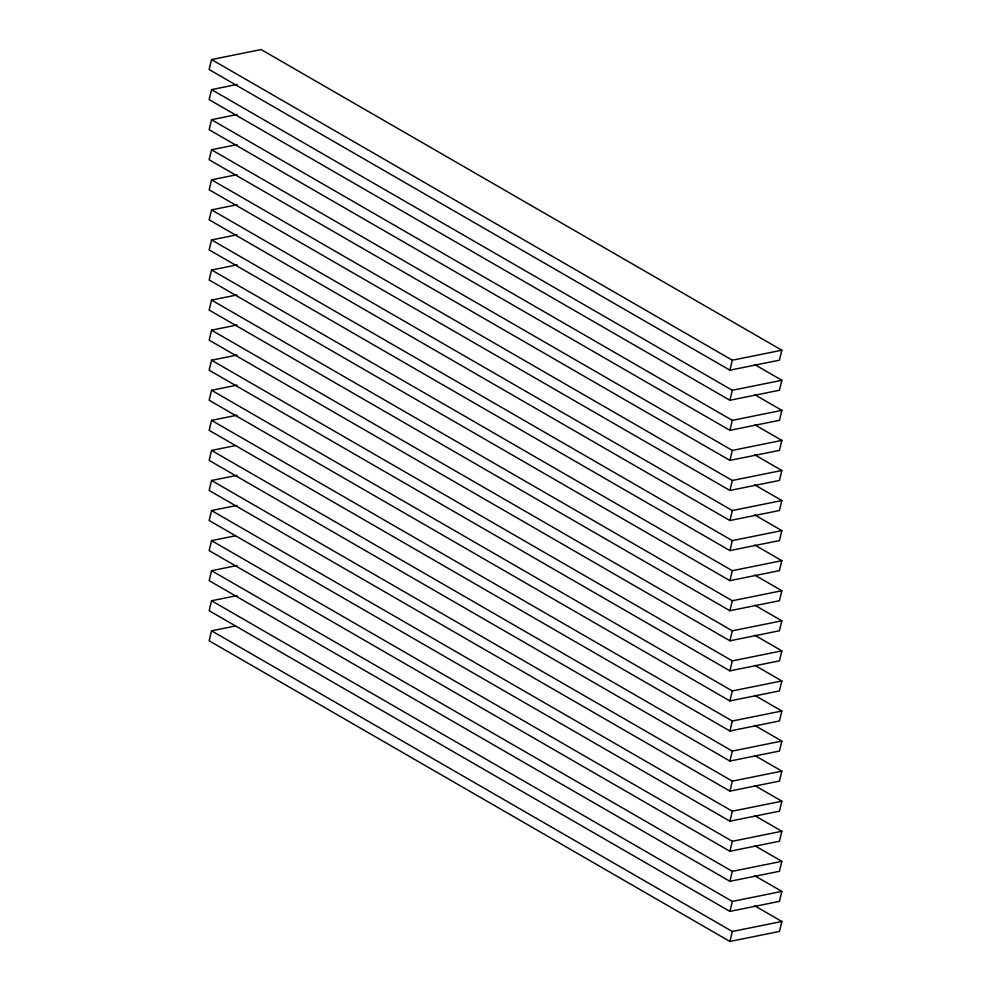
<?xml version="1.0" encoding="UTF-8"?>
<svg xmlns="http://www.w3.org/2000/svg" width="991" height="991" viewBox="0 0 991 991"><rect width="100%" height="100%" fill="white"/><g stroke="black" fill="none" stroke-linecap="round" stroke-linejoin="round"><path stroke-width="1.49" d="M211.566 59.559L209.151 69.531L729.909 370.188L779.434 360.179L781.849 350.207L261.091 49.55L211.566 59.559L732.324 360.216L781.849 350.207M237.072 84.47L211.566 89.624L209.151 99.596L729.909 400.253L779.434 390.243L781.849 380.271L754.733 364.614M237.072 114.535L211.566 119.7L209.151 129.672L729.909 430.329L779.434 420.308L781.849 410.336L754.733 394.678M237.072 144.599L211.566 149.765L209.151 159.737L729.909 460.394L779.434 450.372L781.849 440.4L754.733 424.743M237.072 174.664L211.566 179.829L209.151 189.801L729.909 490.458L779.434 480.449L781.849 470.477L754.733 454.819M237.072 204.741L211.566 209.894L209.151 219.866L729.909 520.523L779.434 510.514L781.849 500.542L754.733 484.884M237.072 234.805L211.566 239.958L209.151 249.93L729.909 550.587L779.434 540.578L781.849 530.606L754.733 514.948M237.072 264.87L211.566 270.023L209.151 279.995L729.909 580.652L779.434 570.643L781.849 560.671L754.733 545.013M237.072 294.934L211.566 300.087L209.151 310.059L729.909 610.716L779.434 600.707L781.849 590.735L754.733 575.077M237.072 324.998L211.566 330.164L209.151 340.136L729.909 640.793L779.434 630.771L781.849 620.8L754.733 605.142M237.072 355.063L211.566 360.228L209.151 370.2L729.909 670.857L779.434 660.836L781.849 650.864L754.733 635.206M237.072 385.127L211.566 390.293L209.151 400.265L729.909 700.922L779.434 690.913L781.849 680.941L754.733 665.271M237.072 415.204L211.566 420.357L209.151 430.329L729.909 730.986L779.434 720.977L781.849 711.005L754.733 695.348M235.573 445.566L211.566 450.422L209.151 460.394L729.909 761.051L779.434 751.042L781.849 741.07L754.733 725.412M237.072 475.333L211.566 480.486L209.151 490.458L729.909 791.115L779.434 781.106L781.849 771.134L754.733 755.476M237.072 505.398L211.566 510.551L209.151 520.523L729.909 821.18L779.434 811.171L781.849 801.199L754.733 785.541M235.573 535.772L211.566 540.628L209.151 550.6L729.909 851.257L779.434 841.235L781.849 831.263L754.733 815.605M237.072 565.527L211.566 570.692L209.151 580.664L729.909 881.321L779.434 871.3L781.849 861.328L754.733 845.67M237.072 595.591L211.566 600.757L209.151 610.729L729.909 911.386L779.434 901.376L781.849 891.404L754.733 875.734M235.573 625.965L211.566 630.821L209.151 640.793L729.909 941.45L779.434 931.441L781.849 921.469L754.733 905.811M729.909 370.188L732.324 360.216M729.909 400.253L732.324 390.281L781.849 380.271M729.909 430.329L732.324 420.357L781.849 410.336M729.909 460.394L732.324 450.422L781.849 440.4M729.909 490.458L732.324 480.486L781.849 470.477M729.909 520.523L732.324 510.551L781.849 500.542M729.909 550.587L732.324 540.615L781.849 530.606M729.909 580.652L732.324 570.68L781.849 560.671M729.909 610.716L732.324 600.744L781.849 590.735M729.909 640.793L732.324 630.821L781.849 620.8M729.909 670.857L732.324 660.886L781.849 650.864M729.909 700.922L732.324 690.95L781.849 680.941M729.909 730.986L732.324 721.014L781.849 711.005M729.909 761.051L732.324 751.079L781.849 741.07M729.909 791.115L732.324 781.143L781.849 771.134M729.909 821.18L732.324 811.208L781.849 801.199M729.909 851.257L732.324 841.285L781.849 831.263M729.909 881.321L732.324 871.349L781.849 861.328M729.909 911.386L732.324 901.414L781.849 891.404M729.909 941.45L732.324 931.478L781.849 921.469M211.566 89.624L732.324 390.281M211.566 119.7L732.324 420.357M211.566 149.765L732.324 450.422M211.566 179.829L732.324 480.486M211.566 209.894L732.324 510.551M211.566 239.958L732.324 540.615M211.566 270.023L732.324 570.68M211.566 300.087L732.324 600.744M211.566 330.164L732.324 630.821M211.566 360.228L732.324 660.886M211.566 390.293L732.324 690.95M211.566 420.357L732.324 721.014M211.566 450.422L732.324 751.079M211.566 480.486L732.324 781.143M211.566 510.551L732.324 811.208M211.566 540.628L732.324 841.285M211.566 570.692L732.324 871.349M211.566 600.757L732.324 901.414M211.566 630.821L732.324 931.478"/></g></svg>
